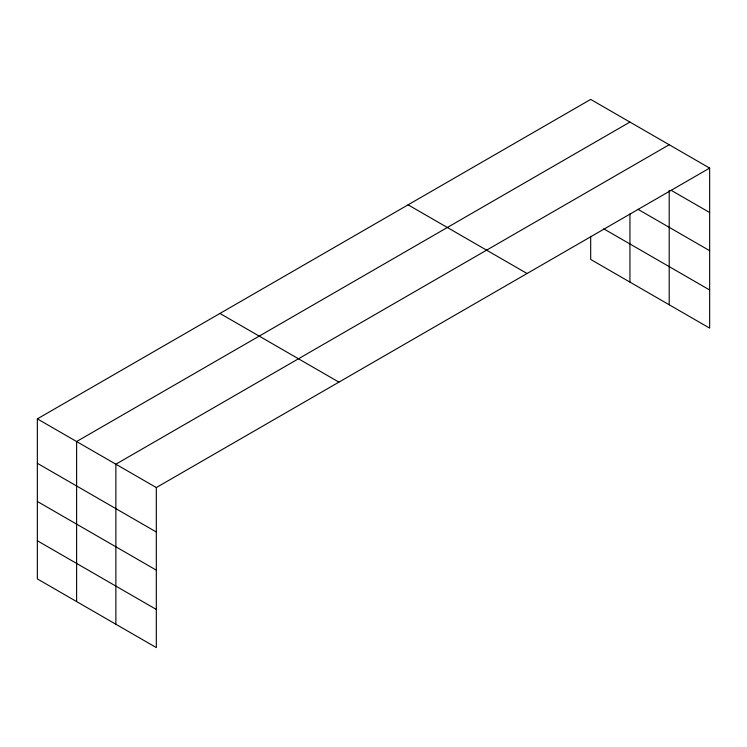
<?xml version="1.0" encoding="UTF-8"?>
<svg xmlns="http://www.w3.org/2000/svg" width="747" height="747" viewBox="0 0 747 747"><rect width="100%" height="100%" fill="white"/><g stroke="black" fill="none" stroke-linecap="round" stroke-linejoin="round"><path stroke-width="1.12" d="M709.65 168.094L590.681 99.407L37.35 418.871L37.35 578.906L156.319 647.593L156.319 487.558L709.65 168.094L709.65 328.129L590.681 259.442L590.681 236.323M669.2 190.336L669.2 304.776M629.945 122.069L76.614 441.533L76.614 601.578M669.2 144.741L115.869 464.204L115.869 624.24M671.17 190.317L709.65 212.531M637.994 209.309L709.65 250.684M603.772 228.853L709.65 289.985M408.086 204.827L527.055 273.514M219.945 313.441L338.914 382.128M37.35 418.871L156.319 487.558M37.35 463.308L156.319 531.995M37.35 501.461L156.319 570.148M37.35 540.763L156.319 609.449M629.945 213.913L629.945 282.114"/></g></svg>
